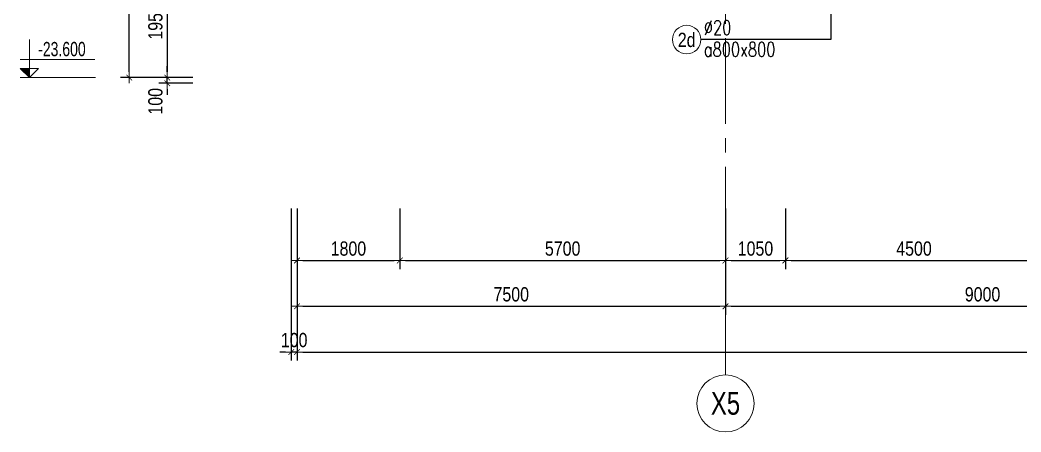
# Model space of a CAD drawing. Header units: millimetres. Extents: x -134772 to 596971, y -129535 to 35703.
# Drawn here: x 82073 to 99595, y -73806 to -66593 of the extents above; entities that cross this region are included whole.
import ezdxf
from ezdxf.enums import TextEntityAlignment as Align

# ---------------------------------------------------------------- set-up
doc = ezdxf.new("R2010")
doc.units = ezdxf.units.MM
doc.header["$MEASUREMENT"] = 0
doc.linetypes.add('POD_Grid$0$CENTER2', pattern=[1.125, 0.75, -0.125, 0.125, -0.125])
doc.layers.get('Defpoints').update_dxf_attribs({"color": 252})
for name, color, linetype, lineweight in [('NDC_S_DIM', 1, 'Continuous', 9), ('NDC_S_LEADER', 1, 'Continuous', 9), ('NDC_S_VN TEXT', 7, 'Continuous', 9), ('POD_Grid$0$NDC_S_AXIS', 5, 'POD_Grid$0$CENTER2', 13), ('POD_Grid$0$NDC_S_SYMBOL', 1, 'Continuous', 15), ('POD_Grid$0$NDC_S_TEXT SYMBOL', 7, 'Continuous', 20)]:
    doc.layers.add(name, color=color, linetype=linetype, lineweight=lineweight)
doc.styles.add('ARIAL', font='arial.ttf', dxfattribs={"width": 0.8})
doc.styles.add('NDC_ARIAL', font='arial.ttf', dxfattribs={"width": 0.8})
doc.styles.add('NDC_DIM', font='', dxfattribs={"width": 0.75})
doc.styles.add('NDC_ROMANS', font='romans.shx', dxfattribs={"width": 0.8})
doc.styles.add('POD_Grid$0$NDC_ANNO', font='', dxfattribs={"width": 0.8})
doc.styles.get('NDC_DIM').set_extended_font_data('Dotum')
doc.styles.get('POD_Grid$0$NDC_ANNO').set_extended_font_data('Dotum')
doc.dimstyles.new('NDC_1-100', dxfattribs={"dimscale": 100, "dimtxt": 2.5, "dimasz": 1, "dimexe": 1.5, "dimexo": 0, "dimgap": 0.8, "dimtad": 1, "dimdec": 0, "dimdsep": 46, "dimtxsty": 'NDC_ARIAL', "dimblk": 'DIMMARK', "dimcen": 49999.938995, "dimdle": 1.5, "dimclrd": 1, "dimclre": 1, "dimclrt": 3, "dimadec": 0, "dimazin": 0, "dimtfac": 1, "dimtdec": 0, "dimtix": 1, "dimtmove": 2, "dimatfit": 3, "dimfxl": 1, "dimarcsym": 0})
doc.dimstyles.new('NDC_1-50', dxfattribs={"dimscale": 50, "dimtxt": 2.5, "dimasz": 1, "dimexe": 1.5, "dimexo": 0, "dimgap": 0.8, "dimtad": 1, "dimdec": 0, "dimdsep": 46, "dimtxsty": 'NDC_ARIAL', "dimblk": 'DIMMARK', "dimcen": 49999.938995, "dimdle": 1.5, "dimclrd": 1, "dimclre": 1, "dimclrt": 3, "dimadec": 0, "dimazin": 0, "dimtfac": 1, "dimtdec": 0, "dimtix": 1, "dimtmove": 2, "dimatfit": 3, "dimfxl": 1, "dimarcsym": 0})

# ---------------------------------------------------------------- blocks, each defined once
blk = doc.blocks.new('DIMMARK')
at = {"layer": 'NDC_S_DIM', "color": 1}
blk.add_line((-1.5, 0), (1, 0), dxfattribs=at)
at = {"layer": 'NDC_S_DIM', "color": 2, "const_width": 0.15}
blk.add_lwpolyline([(-0.5, -0.5), (0.5, 0.5)], dxfattribs=at)
blk = doc.blocks.new('*D700')
at = {"layer": 'Defpoints', "color": 0, "transparency": 16777216}
for p in [(84651, -67601), (85098, -67601), (85098, -67701)]:
    blk.add_point(p, dxfattribs=at)
at = {"layer": 'NDC_S_DIM', "color": 1, "lineweight": -2, "transparency": 16777216}
for p, q in [((84651, -67501), (84651, -67401)), ((85098, -67601), (84501, -67601)), ((84651, -67701), (84651, -67601)), ((85098, -67701), (84501, -67701)), ((84651, -67801), (84651, -67901))]:
    blk.add_line(p, q, dxfattribs=at)
at = {"layer": 'NDC_S_DIM', "color": 1, "lineweight": -2, "transparency": 16777216, "xscale": 100, "yscale": 100, "zscale": 100}
for p, rotation in [((84651, -67601), 270), ((84651, -67701), 90)]:
    blk.add_blockref('DIMMARK', p, dxfattribs=dict(at, rotation=rotation))
at = {"layer": 'NDC_S_DIM', "color": 3, "transparency": 16777216, "insert": (84444, -68016), "char_height": 250, "attachment_point": 5, "rotation": 90, "style": 'NDC_ARIAL'}
blk.add_mtext('100', dxfattribs=at)
blk = doc.blocks.new('CD')
blk.add_hatch(color=2).paths.add_polyline_path([(0, 160), (-161, 160), (0, 0)])
at = {"ltscale": 50}
h = blk.add_hatch(dxfattribs=at)
h.set_pattern_fill('ANSI31', color=8, scale=140.625054, style=0)
h.set_pattern_definition([(45, (6e-10, 0), (-315.7, 315.7), [])])
h.paths.add_polyline_path([(0, 160), (0, 0), (161, 160)])
at = {"color": 8, "ltscale": 50}
for p, q in [((-159, 314), (1147, 314)), ((1156, 0), (-164, 0))]:
    blk.add_line(p, q, dxfattribs=at)
for points in [[(0, 669), (0, 0)], [(0, 0), (-161, 160), (0, 160)], [(0, 0), (161, 160), (0, 160)]]:
    blk.add_lwpolyline(points, dxfattribs=at)
at = {"color": 3, "style": 'NDC_ARIAL', "width": 0.7}
blk.add_attdef('COT', (154, 375), '', height=250, dxfattribs=at)
blk = doc.blocks.new('*D790')
at = {"layer": 'Defpoints', "color": 0, "transparency": 16777216}
for p in [(83985, -63601), (84887, -63601), (84887, -67601)]:
    blk.add_point(p, dxfattribs=at)
at = {"layer": 'NDC_S_DIM', "color": 1, "lineweight": -2, "transparency": 16777216}
for p, q in [((84887, -63601), (83835, -63601)), ((83985, -67501), (83985, -63701)), ((84887, -67601), (83835, -67601))]:
    blk.add_line(p, q, dxfattribs=at)
at = {"layer": 'NDC_S_DIM', "color": 1, "lineweight": -2, "transparency": 16777216, "xscale": 100, "yscale": 100, "zscale": 100}
for p, rotation in [((83985, -63601), 90), ((83985, -67601), 270)]:
    blk.add_blockref('DIMMARK', p, dxfattribs=dict(at, rotation=rotation))
at = {"layer": 'NDC_S_DIM', "color": 3, "transparency": 16777216, "insert": (83777, -65601), "char_height": 250, "attachment_point": 5, "rotation": 90, "style": 'NDC_ARIAL'}
blk.add_mtext('4000', dxfattribs=at)
blk = doc.blocks.new('*D792')
at = {"layer": 'Defpoints', "color": 0, "transparency": 16777216}
for p in [(85098, -65651), (84651, -67601), (85098, -67601)]:
    blk.add_point(p, dxfattribs=at)
at = {"layer": 'NDC_S_DIM', "color": 1, "lineweight": -2, "transparency": 16777216}
for p, q in [((85098, -65651), (84501, -65651)), ((84651, -65751), (84651, -67501)), ((85098, -67601), (84501, -67601))]:
    blk.add_line(p, q, dxfattribs=at)
at = {"layer": 'NDC_S_DIM', "color": 1, "lineweight": -2, "transparency": 16777216, "xscale": 100, "yscale": 100, "zscale": 100}
for p, rotation in [((84651, -65651), 90), ((84651, -67601), 270)]:
    blk.add_blockref('DIMMARK', p, dxfattribs=dict(at, rotation=rotation))
at = {"layer": 'NDC_S_DIM', "color": 3, "transparency": 16777216, "insert": (84444, -66626), "char_height": 250, "attachment_point": 5, "rotation": 90, "style": 'NDC_ARIAL'}
blk.add_mtext('1950', dxfattribs=at)
blk = doc.blocks.new('*D793')
at = {"layer": 'Defpoints', "color": 0, "transparency": 16777216}
for p in [(86922, -69893), (88722, -69893), (88722, -70803)]:
    blk.add_point(p, dxfattribs=at)
at = {"layer": 'NDC_S_DIM', "color": 1, "lineweight": -2, "transparency": 16777216}
for p, q in [((86922, -69893), (86922, -70953)), ((88722, -69893), (88722, -70953)), ((87022, -70803), (88622, -70803))]:
    blk.add_line(p, q, dxfattribs=at)
at = {"layer": 'NDC_S_DIM', "color": 1, "lineweight": -2, "transparency": 16777216, "xscale": 100, "yscale": 100, "zscale": 100, "rotation": 180}
blk.add_blockref('DIMMARK', (86922, -70803), dxfattribs=at)
at = {"layer": 'NDC_S_DIM', "color": 1, "lineweight": -2, "transparency": 16777216, "xscale": 100, "yscale": 100, "zscale": 100}
blk.add_blockref('DIMMARK', (88722, -70803), dxfattribs=at)
at = {"layer": 'NDC_S_DIM', "color": 3, "transparency": 16777216, "insert": (87822, -70596), "char_height": 250, "attachment_point": 5, "style": 'NDC_ARIAL'}
blk.add_mtext('1800', dxfattribs=at)
blk = doc.blocks.new('*D794')
at = {"layer": 'Defpoints', "color": 0, "transparency": 16777216}
for p in [(88722, -69893), (94422, -69893), (94422, -70803)]:
    blk.add_point(p, dxfattribs=at)
at = {"layer": 'NDC_S_DIM', "color": 1, "lineweight": -2, "transparency": 16777216}
for p, q in [((88722, -69893), (88722, -70953)), ((94422, -69893), (94422, -70953)), ((88822, -70803), (94322, -70803))]:
    blk.add_line(p, q, dxfattribs=at)
at = {"layer": 'NDC_S_DIM', "color": 1, "lineweight": -2, "transparency": 16777216, "xscale": 100, "yscale": 100, "zscale": 100, "rotation": 180}
blk.add_blockref('DIMMARK', (88722, -70803), dxfattribs=at)
at = {"layer": 'NDC_S_DIM', "color": 1, "lineweight": -2, "transparency": 16777216, "xscale": 100, "yscale": 100, "zscale": 100}
blk.add_blockref('DIMMARK', (94422, -70803), dxfattribs=at)
at = {"layer": 'NDC_S_DIM', "color": 3, "transparency": 16777216, "insert": (91572, -70596), "char_height": 250, "attachment_point": 5, "style": 'NDC_ARIAL'}
blk.add_mtext('5700', dxfattribs=at)
blk = doc.blocks.new('*D795')
at = {"layer": 'Defpoints', "color": 0, "transparency": 16777216}
for p in [(94422, -69893), (95472, -69893), (95472, -70803)]:
    blk.add_point(p, dxfattribs=at)
at = {"layer": 'NDC_S_DIM', "color": 1, "lineweight": -2, "transparency": 16777216}
for p, q in [((94422, -69893), (94422, -70953)), ((95472, -69893), (95472, -70953)), ((94522, -70803), (95372, -70803))]:
    blk.add_line(p, q, dxfattribs=at)
at = {"layer": 'NDC_S_DIM', "color": 1, "lineweight": -2, "transparency": 16777216, "xscale": 100, "yscale": 100, "zscale": 100, "rotation": 180}
blk.add_blockref('DIMMARK', (94422, -70803), dxfattribs=at)
at = {"layer": 'NDC_S_DIM', "color": 1, "lineweight": -2, "transparency": 16777216, "xscale": 100, "yscale": 100, "zscale": 100}
blk.add_blockref('DIMMARK', (95472, -70803), dxfattribs=at)
at = {"layer": 'NDC_S_DIM', "color": 3, "transparency": 16777216, "insert": (94947, -70596), "char_height": 250, "attachment_point": 5, "style": 'NDC_ARIAL'}
blk.add_mtext('1050', dxfattribs=at)
blk = doc.blocks.new('*D796')
at = {"layer": 'Defpoints', "color": 0, "transparency": 16777216}
for p in [(95472, -69893), (99972, -69893), (99972, -70803)]:
    blk.add_point(p, dxfattribs=at)
at = {"layer": 'NDC_S_DIM', "color": 1, "lineweight": -2, "transparency": 16777216}
for p, q in [((95472, -69893), (95472, -70953)), ((99972, -69893), (99972, -70953)), ((95572, -70803), (99872, -70803))]:
    blk.add_line(p, q, dxfattribs=at)
at = {"layer": 'NDC_S_DIM', "color": 1, "lineweight": -2, "transparency": 16777216, "xscale": 100, "yscale": 100, "zscale": 100, "rotation": 180}
blk.add_blockref('DIMMARK', (95472, -70803), dxfattribs=at)
at = {"layer": 'NDC_S_DIM', "color": 1, "lineweight": -2, "transparency": 16777216, "xscale": 100, "yscale": 100, "zscale": 100}
blk.add_blockref('DIMMARK', (99972, -70803), dxfattribs=at)
at = {"layer": 'NDC_S_DIM', "color": 3, "transparency": 16777216, "insert": (97722, -70596), "char_height": 250, "attachment_point": 5, "style": 'NDC_ARIAL'}
blk.add_mtext('4500', dxfattribs=at)
blk = doc.blocks.new('*D805')
at = {"layer": 'Defpoints', "color": 0, "transparency": 16777216}
for p in [(86922, -69893), (94422, -69893), (94422, -71605)]:
    blk.add_point(p, dxfattribs=at)
at = {"layer": 'NDC_S_DIM', "color": 1, "lineweight": -2, "transparency": 16777216}
for p, q in [((86922, -69893), (86922, -71755)), ((94422, -69893), (94422, -71755)), ((87022, -71605), (94322, -71605))]:
    blk.add_line(p, q, dxfattribs=at)
at = {"layer": 'NDC_S_DIM', "color": 1, "lineweight": -2, "transparency": 16777216, "xscale": 100, "yscale": 100, "zscale": 100, "rotation": 180}
blk.add_blockref('DIMMARK', (86922, -71605), dxfattribs=at)
at = {"layer": 'NDC_S_DIM', "color": 1, "lineweight": -2, "transparency": 16777216, "xscale": 100, "yscale": 100, "zscale": 100}
blk.add_blockref('DIMMARK', (94422, -71605), dxfattribs=at)
at = {"layer": 'NDC_S_DIM', "color": 3, "transparency": 16777216, "insert": (90672, -71397), "char_height": 250, "attachment_point": 5, "style": 'NDC_ARIAL'}
blk.add_mtext('7500', dxfattribs=at)
blk = doc.blocks.new('*U51')
at = {"layer": 'POD_Grid$0$NDC_S_SYMBOL'}
blk.add_line((0, 5), (0, 9), dxfattribs=at)
blk.add_circle((0, 0), 5, dxfattribs=at)
at = {"layer": 'POD_Grid$0$NDC_S_TEXT SYMBOL', "color": 7, "style": 'POD_Grid$0$NDC_ANNO', "width": 0.8}
blk.add_attdef('GRID', text='', height=4, dxfattribs=at).set_placement((0, 0), align=Align.MIDDLE)
blk = doc.blocks.new('*D833')
at = {"layer": 'Defpoints', "color": 0, "transparency": 16777216}
for p in [(86822, -69893), (86922, -69893), (86822, -72406)]:
    blk.add_point(p, dxfattribs=at)
at = {"layer": 'NDC_S_DIM', "color": 1, "lineweight": -2, "transparency": 16777216}
for p, q in [((86822, -69893), (86822, -72556)), ((86922, -69893), (86922, -72556)), ((86722, -72406), (86622, -72406)), ((86922, -72406), (86822, -72406)), ((87022, -72406), (87122, -72406))]:
    blk.add_line(p, q, dxfattribs=at)
at = {"layer": 'NDC_S_DIM', "color": 1, "lineweight": -2, "transparency": 16777216, "xscale": 100, "yscale": 100, "zscale": 100}
blk.add_blockref('DIMMARK', (86822, -72406), dxfattribs=at)
at = {"layer": 'NDC_S_DIM', "color": 1, "lineweight": -2, "transparency": 16777216, "xscale": 100, "yscale": 100, "zscale": 100, "rotation": 180}
blk.add_blockref('DIMMARK', (86922, -72406), dxfattribs=at)
at = {"layer": 'NDC_S_DIM', "color": 3, "transparency": 16777216, "insert": (86872, -72198), "char_height": 250, "attachment_point": 5, "style": 'NDC_ARIAL'}
blk.add_mtext('100', dxfattribs=at)
blk = doc.blocks.new('*D834')
at = {"layer": 'Defpoints', "color": 0, "transparency": 16777216}
for p in [(86922, -69893), (147522, -69893), (147522, -72406)]:
    blk.add_point(p, dxfattribs=at)
at = {"layer": 'NDC_S_DIM', "color": 1, "lineweight": -2, "transparency": 16777216}
for p, q in [((86922, -69893), (86922, -72556)), ((147522, -69893), (147522, -72556)), ((87022, -72406), (147422, -72406))]:
    blk.add_line(p, q, dxfattribs=at)
at = {"layer": 'NDC_S_DIM', "color": 1, "lineweight": -2, "transparency": 16777216, "xscale": 100, "yscale": 100, "zscale": 100, "rotation": 180}
blk.add_blockref('DIMMARK', (86922, -72406), dxfattribs=at)
at = {"layer": 'NDC_S_DIM', "color": 1, "lineweight": -2, "transparency": 16777216, "xscale": 100, "yscale": 100, "zscale": 100}
blk.add_blockref('DIMMARK', (147522, -72406), dxfattribs=at)
at = {"layer": 'NDC_S_DIM', "color": 3, "transparency": 16777216, "insert": (117222, -72198), "char_height": 250, "attachment_point": 5, "style": 'NDC_ARIAL'}
blk.add_mtext('60600', dxfattribs=at)
blk = doc.blocks.new('*D835')
at = {"layer": 'Defpoints', "color": 0, "transparency": 16777216}
for p in [(94422, -69893), (103422, -69893), (103422, -71605)]:
    blk.add_point(p, dxfattribs=at)
at = {"layer": 'NDC_S_DIM', "color": 1, "lineweight": -2, "transparency": 16777216}
for p, q in [((94422, -69893), (94422, -71755)), ((103422, -69893), (103422, -71755)), ((94522, -71605), (103322, -71605))]:
    blk.add_line(p, q, dxfattribs=at)
at = {"layer": 'NDC_S_DIM', "color": 1, "lineweight": -2, "transparency": 16777216, "xscale": 100, "yscale": 100, "zscale": 100, "rotation": 180}
blk.add_blockref('DIMMARK', (94422, -71605), dxfattribs=at)
at = {"layer": 'NDC_S_DIM', "color": 1, "lineweight": -2, "transparency": 16777216, "xscale": 100, "yscale": 100, "zscale": 100}
blk.add_blockref('DIMMARK', (103422, -71605), dxfattribs=at)
at = {"layer": 'NDC_S_DIM', "color": 3, "transparency": 16777216, "insert": (98922, -71397), "char_height": 250, "attachment_point": 5, "style": 'NDC_ARIAL'}
blk.add_mtext('9000', dxfattribs=at)
blk = doc.blocks.new('*U11')
blk.add_circle((-2.5, 0), 2.5)
at = {"layer": 'NDC_S_VN TEXT', "color": 3, "style": 'NDC_ROMANS', "width": 0.75}
for tag, p in [('DK1', (0.5, 0.85)), ('KC1', (0.5, -2.97))]:
    blk.add_attdef(tag, p, '', height=2.5, dxfattribs=at)
at = {"layer": 'NDC_S_VN TEXT', "color": 7, "style": 'ARIAL', "width": 0.8}
blk.add_attdef('SH2', text='', height=2.5, dxfattribs=at).set_placement((-2.5, 0), align=Align.MIDDLE)

msp = doc.modelspace()

# ---------------------------------------------------------------- linework, layer by layer
at = {"layer": 'POD_Grid$0$NDC_S_AXIS', "ltscale": 2000}
msp.add_lwpolyline([(94422.1, -55662.1), (94422.1, -72806)], dxfattribs=at)

# ---------------------------------------------------------------- block references
at = {"layer": 'NDC_S_DIM', "ltscale": 0.005, "xscale": 100, "yscale": 100, "zscale": 100}
msp.add_blockref('*U11', (93992.8, -66936), dxfattribs=at).add_auto_attribs({'SH2': '2d', 'DK1': '%%c20', 'KC1': 'a800x800'})
at = {"layer": 'NDC_S_DIM'}
ref = msp.add_blockref('CD', (82237.2, -67601), dxfattribs=at)
ref.add_attrib('COT', '-23.600', (82391.1, -67226.4), dxfattribs={"layer": '0', "color": 3, "height": 250, "style": 'NDC_DIM', "width": 0.75})
at = {"layer": 'POD_Grid$0$NDC_S_AXIS', "xscale": 100, "yscale": 100, "zscale": 100}
msp.add_blockref('*U51', (94422.1, -73306), dxfattribs=at).add_auto_attribs({'GRID': 'X5'})

# ---------------------------------------------------------------- dimensions: what is measured, and where the dimension line sits
at = {"layer": 'NDC_S_DIM'}
for base, p1, p2, picture, middle in [((83985, -63601), (84887.2, -67601), (84887.2, -63601), '*D790', (83777.4, -65601)), ((84651.3, -67601), (85097.7, -65651), (85097.7, -67601), '*D792', (84443.7, -66626))]:
    dim = msp.add_linear_dim(base=base, p1=p1, p2=p2, angle=90, dimstyle='NDC_1-100', dxfattribs=at)
    dim.commit()
    dim.dimension.update_dxf_attribs({"geometry": picture, "text_midpoint": middle})
dim = msp.add_linear_dim(base=(84651.3, -67601), p1=(85097.7, -67701), p2=(85097.7, -67601), angle=90, dimstyle='NDC_1-100', dxfattribs=at)
dim.commit()
dim.dimension.update_dxf_attribs({"geometry": '*D700', "text_midpoint": (84443.7, -68015.7), "dimtype": 160})
for base, p1, p2, picture, middle in [((86822.1, -72406), (86922.1, -69892.6), (86822.1, -69892.6), '*D833', (86872.1, -72198.3)), ((88722.1, -70803.4), (86922.1, -69892.6), (88722.1, -69892.6), '*D793', (87822.1, -70595.8)), ((94422.1, -71604.7), (86922.1, -69892.6), (94422.1, -69892.6), '*D805', (90672.1, -71397)), ((147522.1, -72406), (86922.1, -69892.6), (147522.1, -69892.6), '*D834', (117222.1, -72198.3)), ((94422.1, -70803.4), (88722.1, -69892.6), (94422.1, -69892.6), '*D794', (91572.1, -70595.8)), ((95472.1, -70803.4), (94422.1, -69892.6), (95472.1, -69892.6), '*D795', (94947.1, -70595.8)), ((103422.1, -71604.7), (94422.1, -69892.6), (103422.1, -69892.6), '*D835', (98922.1, -71397)), ((99972.1, -70803.4), (95472.1, -69892.6), (99972.1, -69892.6), '*D796', (97722.1, -70595.8))]:
    dim = msp.add_linear_dim(base=base, p1=p1, p2=p2, dimstyle='NDC_1-100', dxfattribs=at)
    dim.commit()
    dim.dimension.update_dxf_attribs({"geometry": picture, "text_midpoint": middle})

# ---------------------------------------------------------------- leaders
at = {"layer": 'NDC_S_LEADER', "ltscale": 0.005}
msp.add_leader([(96265.7, -63631), (96265.7, -66936), (93992.8, -66936)], dimstyle='NDC_1-50', override={"dimasz": 1.5, "dimldrblk": 'ARCHTICK'}, dxfattribs=at)

doc.saveas('drawing.dxf')
